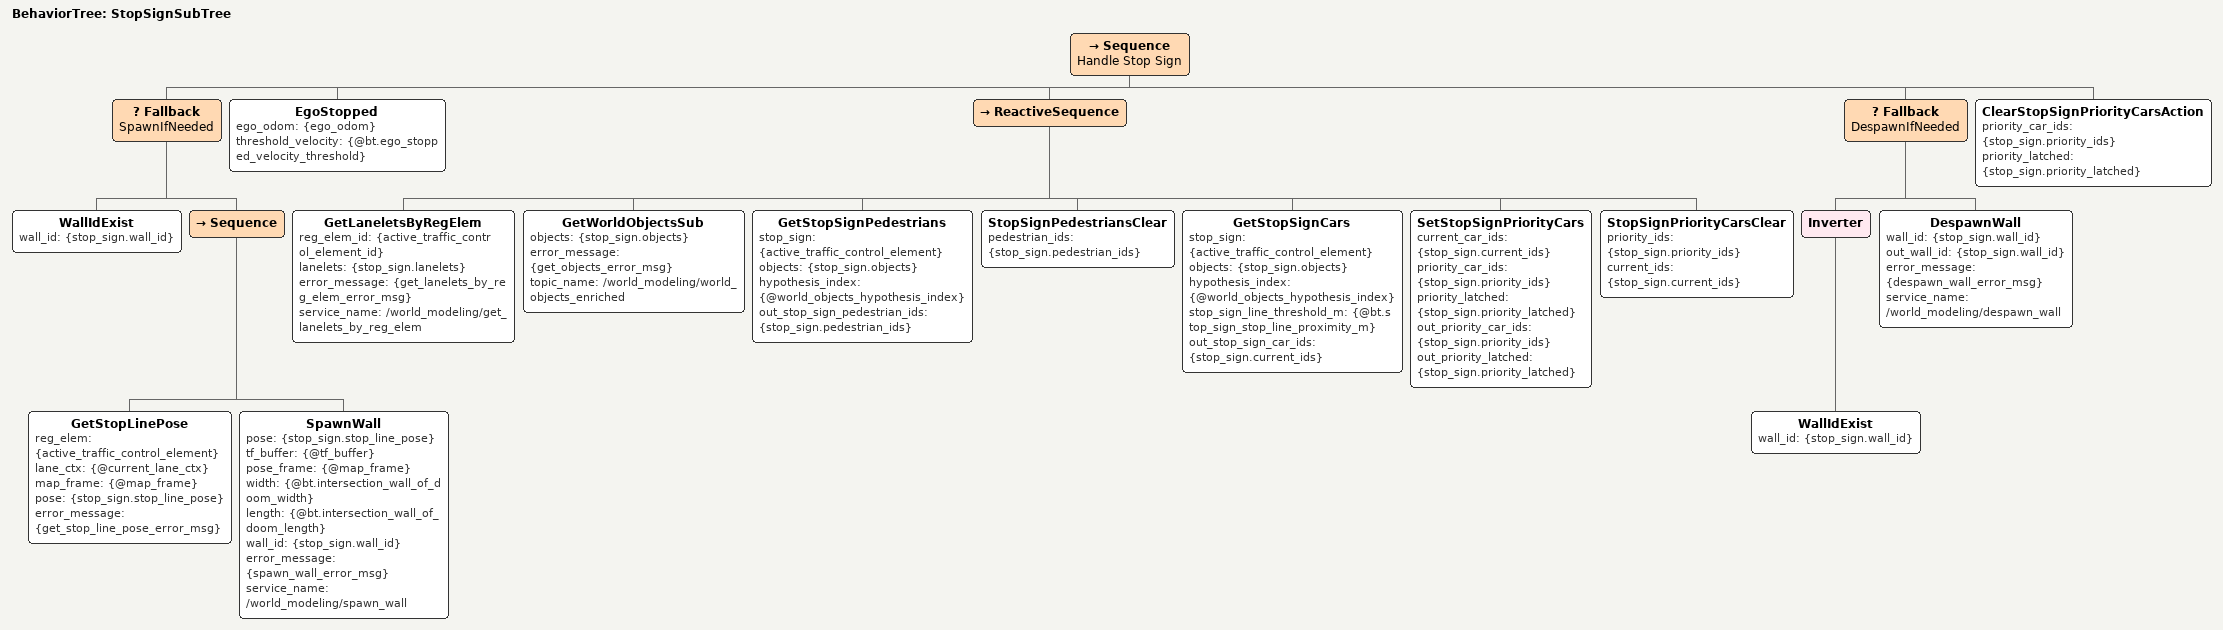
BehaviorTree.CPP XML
<root BTCPP_format="4" main_tree_to_execute="StopSignSubTree">

    <BehaviorTree ID="StopSignSubTree">
        <Sequence name="Handle Stop Sign">

            <!-- compute stop line pose and spawn wall (only if not already spawned) -->
            <Fallback name="SpawnIfNeeded">
                <WallIdExist wall_id="{stop_sign.wall_id}" />
                <Sequence>
                    <GetStopLinePose
                        reg_elem="{active_traffic_control_element}"
                        lane_ctx="{@current_lane_ctx}"
                        map_frame="{@map_frame}"
                        pose="{stop_sign.stop_line_pose}"
                        error_message="{get_stop_line_pose_error_msg}" />
                    <SpawnWall
                        pose="{stop_sign.stop_line_pose}"
                        tf_buffer="{@tf_buffer}"
                        pose_frame="{@map_frame}"
                        width="{@bt.intersection_wall_of_doom_width}"
                        length="{@bt.intersection_wall_of_doom_length}"
                        wall_id="{stop_sign.wall_id}"
                        error_message="{spawn_wall_error_msg}"
                        service_name="/world_modeling/spawn_wall" />
                </Sequence>
            </Fallback>

            <EgoStopped ego_odom="{ego_odom}"
                threshold_velocity="{@bt.ego_stopped_velocity_threshold}" />

            <!-- fetch lanelets controlled by this regulatory element -->
            <ReactiveSequence>
                <GetLaneletsByRegElem
                    reg_elem_id="{active_traffic_control_element_id}"
                    lanelets="{stop_sign.lanelets}"
                    error_message="{get_lanelets_by_reg_elem_error_msg}"
                    service_name="/world_modeling/get_lanelets_by_reg_elem" />

                <GetWorldObjectsSub
                    objects="{stop_sign.objects}"
                    error_message="{get_objects_error_msg}"
                    topic_name="/world_modeling/world_objects_enriched" />

                <GetStopSignPedestrians
                    stop_sign="{active_traffic_control_element}"
                    objects="{stop_sign.objects}"
                    hypothesis_index="{@world_objects_hypothesis_index}"
                    out_stop_sign_pedestrian_ids="{stop_sign.pedestrian_ids}" />

                <StopSignPedestriansClear
                    pedestrian_ids="{stop_sign.pedestrian_ids}" />

                <GetStopSignCars
                    stop_sign="{active_traffic_control_element}"
                    objects="{stop_sign.objects}"
                    hypothesis_index="{@world_objects_hypothesis_index}"
                    stop_sign_line_threshold_m="{@bt.stop_sign_stop_line_proximity_m}"
                    out_stop_sign_car_ids="{stop_sign.current_ids}" />

                <SetStopSignPriorityCars
                    current_car_ids="{stop_sign.current_ids}"
                    priority_car_ids="{stop_sign.priority_ids}"
                    priority_latched="{stop_sign.priority_latched}"
                    out_priority_car_ids="{stop_sign.priority_ids}"
                    out_priority_latched="{stop_sign.priority_latched}" />

                <StopSignPriorityCarsClear
                    priority_ids="{stop_sign.priority_ids}"
                    current_ids="{stop_sign.current_ids}" />
            </ReactiveSequence>

            <!-- despawn wall if exists -->
            <Fallback name="DespawnIfNeeded">
                <Inverter>
                    <WallIdExist wall_id="{stop_sign.wall_id}" />
                </Inverter>
                <DespawnWall
                    wall_id="{stop_sign.wall_id}"
                    out_wall_id="{stop_sign.wall_id}"
                    error_message="{despawn_wall_error_msg}"
                    service_name="/world_modeling/despawn_wall" />
            </Fallback>

            <ClearStopSignPriorityCarsAction
                priority_car_ids="{stop_sign.priority_ids}"
                priority_latched="{stop_sign.priority_latched}" />

        </Sequence>
    </BehaviorTree>
</root>
